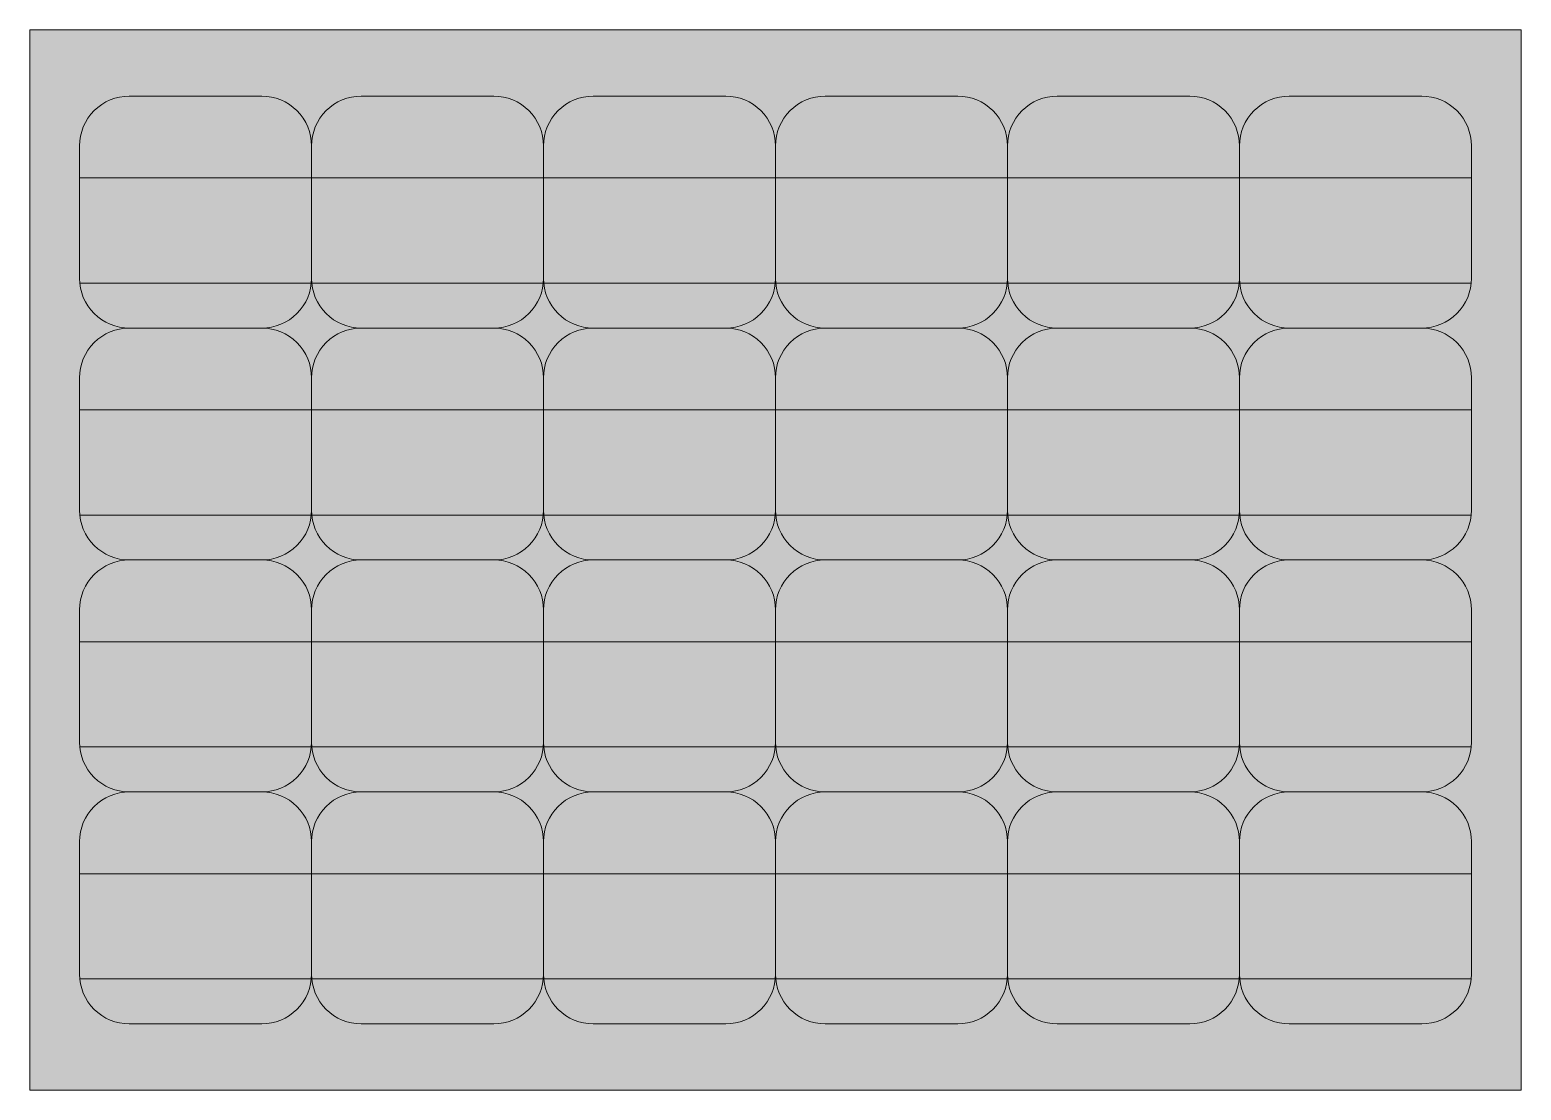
# Model space of a CAD drawing. Header units: millimetres. Extents: x 1854.415 to 1855.315, y 896.054 to 896.694.
import ezdxf

# ---------------------------------------------------------------- set-up
doc = ezdxf.new("R2010")
doc.units = ezdxf.units.MM
doc.layers.get('0').update_dxf_attribs({"lineweight": 9})
doc.layers.add('tratteggi', color=7, linetype='Continuous', lineweight=9)

# ---------------------------------------------------------------- blocks, each defined once
blk = doc.blocks.new('*U98')
at = {"layer": 'tratteggi'}
h = blk.add_hatch(color=9, dxfattribs=at)
h.dxf.hatch_style = 1
h.paths.add_polyline_path([(0, 0), (-0.64, 0), (-0.64, -0.9), (0, -0.9)])
h = blk.add_hatch(dxfattribs=at)
h.set_pattern_fill('ANSI31', color=253, scale=0.02, angle=45)
h.set_pattern_definition([(90, (-1800.02574, -1164.47457), (-0.0635, 7e-18), [])])
h.paths.add_polyline_path([(-0.46, -0.06, 0.414214), (-0.49, -0.03), (-0.57, -0.03, 0.414214), (-0.6, -0.06), (-0.6, -0.14, 0.414214), (-0.57, -0.17), (-0.49, -0.17, 0.414214), (-0.46, -0.14)])
h = blk.add_hatch(dxfattribs=at)
h.set_pattern_fill('ANSI31', color=253, scale=0.02, angle=45)
h.set_pattern_definition([(90, (-1799.88574, -1164.47457), (-0.0635, 7e-18), [])])
h.paths.add_polyline_path([(-0.32, -0.06, 0.414214), (-0.35, -0.03), (-0.43, -0.03, 0.414214), (-0.46, -0.06), (-0.46, -0.14, 0.414214), (-0.43, -0.17), (-0.35, -0.17, 0.414214), (-0.32, -0.14)])
h = blk.add_hatch(dxfattribs=at)
h.set_pattern_fill('ANSI31', color=253, scale=0.02, angle=45)
h.set_pattern_definition([(90, (-1799.74574, -1164.47457), (-0.0635, 7e-18), [])])
h.paths.add_polyline_path([(-0.18, -0.06, 0.414214), (-0.21, -0.03), (-0.29, -0.03, 0.414214), (-0.32, -0.06), (-0.32, -0.14, 0.414214), (-0.29, -0.17), (-0.21, -0.17, 0.414214), (-0.18, -0.14)])
h = blk.add_hatch(dxfattribs=at)
h.set_pattern_fill('ANSI31', color=253, scale=0.02, angle=45)
h.set_pattern_definition([(90, (-1799.60574, -1164.47457), (-0.0635, 7e-18), [])])
h.paths.add_polyline_path([(-0.04, -0.06, 0.414214), (-0.07, -0.03), (-0.15, -0.03, 0.414214), (-0.18, -0.06), (-0.18, -0.14, 0.414214), (-0.15, -0.17), (-0.07, -0.17, 0.414214), (-0.04, -0.14)])
h = blk.add_hatch(dxfattribs=at)
h.set_pattern_fill('ANSI31', color=253, scale=0.02, angle=45)
h.set_pattern_definition([(90, (-1800.02574, -1164.61457), (-0.0635, 7e-18), [])])
h.paths.add_polyline_path([(-0.46, -0.2, 0.414214), (-0.49, -0.17), (-0.57, -0.17, 0.414214), (-0.6, -0.2), (-0.6, -0.28, 0.414214), (-0.57, -0.31), (-0.49, -0.31, 0.414214), (-0.46, -0.28)])
h = blk.add_hatch(dxfattribs=at)
h.set_pattern_fill('ANSI31', color=253, scale=0.02, angle=45)
h.set_pattern_definition([(90, (-1799.88574, -1164.61457), (-0.0635, 7e-18), [])])
h.paths.add_polyline_path([(-0.32, -0.2, 0.414214), (-0.35, -0.17), (-0.43, -0.17, 0.414214), (-0.46, -0.2), (-0.46, -0.28, 0.414214), (-0.43, -0.31), (-0.35, -0.31, 0.414214), (-0.32, -0.28)])
h = blk.add_hatch(dxfattribs=at)
h.set_pattern_fill('ANSI31', color=253, scale=0.02, angle=45)
h.set_pattern_definition([(90, (-1799.74574, -1164.61457), (-0.0635, 7e-18), [])])
h.paths.add_polyline_path([(-0.18, -0.2, 0.414214), (-0.21, -0.17), (-0.29, -0.17, 0.414214), (-0.32, -0.2), (-0.32, -0.28, 0.414214), (-0.29, -0.31), (-0.21, -0.31, 0.414214), (-0.18, -0.28)])
h = blk.add_hatch(dxfattribs=at)
h.set_pattern_fill('ANSI31', color=253, scale=0.02, angle=45)
h.set_pattern_definition([(90, (-1799.60574, -1164.61457), (-0.0635, 7e-18), [])])
h.paths.add_polyline_path([(-0.04, -0.2, 0.414214), (-0.07, -0.17), (-0.15, -0.17, 0.414214), (-0.18, -0.2), (-0.18, -0.28, 0.414214), (-0.15, -0.31), (-0.07, -0.31, 0.414214), (-0.04, -0.28)])
h = blk.add_hatch(dxfattribs=at)
h.set_pattern_fill('ANSI31', color=253, scale=0.02, angle=45)
h.set_pattern_definition([(90, (-1800.02574, -1164.75457), (-0.0635, 7e-18), [])])
h.paths.add_polyline_path([(-0.46, -0.34, 0.414214), (-0.49, -0.31), (-0.57, -0.31, 0.414214), (-0.6, -0.34), (-0.6, -0.42, 0.414214), (-0.57, -0.45), (-0.49, -0.45, 0.414214), (-0.46, -0.42)])
h = blk.add_hatch(dxfattribs=at)
h.set_pattern_fill('ANSI31', color=253, scale=0.02, angle=45)
h.set_pattern_definition([(90, (-1799.88574, -1164.75457), (-0.0635, 7e-18), [])])
h.paths.add_polyline_path([(-0.32, -0.34, 0.414214), (-0.35, -0.31), (-0.43, -0.31, 0.414214), (-0.46, -0.34), (-0.46, -0.42, 0.414214), (-0.43, -0.45), (-0.35, -0.45, 0.414214), (-0.32, -0.42)])
h = blk.add_hatch(dxfattribs=at)
h.set_pattern_fill('ANSI31', color=253, scale=0.02, angle=45)
h.set_pattern_definition([(90, (-1799.74574, -1164.75457), (-0.0635, 7e-18), [])])
h.paths.add_polyline_path([(-0.18, -0.34, 0.414214), (-0.21, -0.31), (-0.29, -0.31, 0.414214), (-0.32, -0.34), (-0.32, -0.42, 0.414214), (-0.29, -0.45), (-0.21, -0.45, 0.414214), (-0.18, -0.42)])
h = blk.add_hatch(dxfattribs=at)
h.set_pattern_fill('ANSI31', color=253, scale=0.02, angle=45)
h.set_pattern_definition([(90, (-1799.60574, -1164.75457), (-0.0635, 7e-18), [])])
h.paths.add_polyline_path([(-0.04, -0.34, 0.414214), (-0.07, -0.31), (-0.15, -0.31, 0.414214), (-0.18, -0.34), (-0.18, -0.42, 0.414214), (-0.15, -0.45), (-0.07, -0.45, 0.414214), (-0.04, -0.42)])
h = blk.add_hatch(dxfattribs=at)
h.set_pattern_fill('ANSI31', color=253, scale=0.02, angle=45)
h.set_pattern_definition([(90, (-1800.02574, -1164.89457), (-0.0635, 7e-18), [])])
h.paths.add_polyline_path([(-0.46, -0.48, 0.414214), (-0.49, -0.45), (-0.57, -0.45, 0.414214), (-0.6, -0.48), (-0.6, -0.56, 0.414214), (-0.57, -0.59), (-0.49, -0.59, 0.414214), (-0.46, -0.56)])
h = blk.add_hatch(dxfattribs=at)
h.set_pattern_fill('ANSI31', color=253, scale=0.02, angle=45)
h.set_pattern_definition([(90, (-1799.88574, -1164.89457), (-0.0635, 7e-18), [])])
h.paths.add_polyline_path([(-0.32, -0.48, 0.414214), (-0.35, -0.45), (-0.43, -0.45, 0.414214), (-0.46, -0.48), (-0.46, -0.56, 0.414214), (-0.43, -0.59), (-0.35, -0.59, 0.414214), (-0.32, -0.56)])
h = blk.add_hatch(dxfattribs=at)
h.set_pattern_fill('ANSI31', color=253, scale=0.02, angle=45)
h.set_pattern_definition([(90, (-1799.74574, -1164.89457), (-0.0635, 7e-18), [])])
h.paths.add_polyline_path([(-0.18, -0.48, 0.414214), (-0.21, -0.45), (-0.29, -0.45, 0.414214), (-0.32, -0.48), (-0.32, -0.56, 0.414214), (-0.29, -0.59), (-0.21, -0.59, 0.414214), (-0.18, -0.56)])
h = blk.add_hatch(dxfattribs=at)
h.set_pattern_fill('ANSI31', color=253, scale=0.02, angle=45)
h.set_pattern_definition([(90, (-1799.60574, -1164.89457), (-0.0635, 7e-18), [])])
h.paths.add_polyline_path([(-0.04, -0.48, 0.414214), (-0.07, -0.45), (-0.15, -0.45, 0.414214), (-0.18, -0.48), (-0.18, -0.56, 0.414214), (-0.15, -0.59), (-0.07, -0.59, 0.414214), (-0.04, -0.56)])
h = blk.add_hatch(dxfattribs=at)
h.set_pattern_fill('ANSI31', color=253, scale=0.02, angle=45)
h.set_pattern_definition([(90, (-1800.02574, -1165.03457), (-0.0635, 7e-18), [])])
h.paths.add_polyline_path([(-0.46, -0.62, 0.414214), (-0.49, -0.59), (-0.57, -0.59, 0.414214), (-0.6, -0.62), (-0.6, -0.7, 0.414214), (-0.57, -0.73), (-0.49, -0.73, 0.414214), (-0.46, -0.7)])
h = blk.add_hatch(dxfattribs=at)
h.set_pattern_fill('ANSI31', color=253, scale=0.02, angle=45)
h.set_pattern_definition([(90, (-1799.88574, -1165.03457), (-0.0635, 7e-18), [])])
h.paths.add_polyline_path([(-0.32, -0.62, 0.414214), (-0.35, -0.59), (-0.43, -0.59, 0.414214), (-0.46, -0.62), (-0.46, -0.7, 0.414214), (-0.43, -0.73), (-0.35, -0.73, 0.414214), (-0.32, -0.7)])
h = blk.add_hatch(dxfattribs=at)
h.set_pattern_fill('ANSI31', color=253, scale=0.02, angle=45)
h.set_pattern_definition([(90, (-1799.74574, -1165.03457), (-0.0635, 7e-18), [])])
h.paths.add_polyline_path([(-0.18, -0.62, 0.414214), (-0.21, -0.59), (-0.29, -0.59, 0.414214), (-0.32, -0.62), (-0.32, -0.7, 0.414214), (-0.29, -0.73), (-0.21, -0.73, 0.414214), (-0.18, -0.7)])
h = blk.add_hatch(dxfattribs=at)
h.set_pattern_fill('ANSI31', color=253, scale=0.02, angle=45)
h.set_pattern_definition([(90, (-1799.60574, -1165.03457), (-0.0635, 7e-18), [])])
h.paths.add_polyline_path([(-0.04, -0.62, 0.414214), (-0.07, -0.59), (-0.15, -0.59, 0.414214), (-0.18, -0.62), (-0.18, -0.7, 0.414214), (-0.15, -0.73), (-0.07, -0.73, 0.414214), (-0.04, -0.7)])
h = blk.add_hatch(dxfattribs=at)
h.set_pattern_fill('ANSI31', color=253, scale=0.02, angle=45)
h.set_pattern_definition([(90, (-1800.02574, -1165.17457), (-0.0635, 7e-18), [])])
h.paths.add_polyline_path([(-0.46, -0.76, 0.414214), (-0.49, -0.73), (-0.57, -0.73, 0.414214), (-0.6, -0.76), (-0.6, -0.84, 0.414214), (-0.57, -0.87), (-0.49, -0.87, 0.414214), (-0.46, -0.84)])
h = blk.add_hatch(dxfattribs=at)
h.set_pattern_fill('ANSI31', color=253, scale=0.02, angle=45)
h.set_pattern_definition([(90, (-1799.88574, -1165.17457), (-0.0635, 7e-18), [])])
h.paths.add_polyline_path([(-0.32, -0.76, 0.414214), (-0.35, -0.73), (-0.43, -0.73, 0.414214), (-0.46, -0.76), (-0.46, -0.84, 0.414214), (-0.43, -0.87), (-0.35, -0.87, 0.414214), (-0.32, -0.84)])
h = blk.add_hatch(dxfattribs=at)
h.set_pattern_fill('ANSI31', color=253, scale=0.02, angle=45)
h.set_pattern_definition([(90, (-1799.74574, -1165.17457), (-0.0635, 7e-18), [])])
h.paths.add_polyline_path([(-0.18, -0.76, 0.414214), (-0.21, -0.73), (-0.29, -0.73, 0.414214), (-0.32, -0.76), (-0.32, -0.84, 0.414214), (-0.29, -0.87), (-0.21, -0.87, 0.414214), (-0.18, -0.84)])
h = blk.add_hatch(dxfattribs=at)
h.set_pattern_fill('ANSI31', color=253, scale=0.02, angle=45)
h.set_pattern_definition([(90, (-1799.60574, -1165.17457), (-0.0635, 7e-18), [])])
h.paths.add_polyline_path([(-0.04, -0.76, 0.414214), (-0.07, -0.73), (-0.15, -0.73, 0.414214), (-0.18, -0.76), (-0.18, -0.84, 0.414214), (-0.15, -0.87), (-0.07, -0.87, 0.414214), (-0.04, -0.84)])
blk.add_lwpolyline([(-0.64, 0), (-0.64, -0.9), (0, -0.9), (0, 0)], close=True)
for points in [[(-0.49, -0.17, 0.414214), (-0.46, -0.14), (-0.46, -0.06, 0.414214), (-0.49, -0.03), (-0.57, -0.03, 0.414214), (-0.6, -0.06), (-0.6, -0.14, 0.414214), (-0.57, -0.17)], [(-0.35, -0.17, 0.414214), (-0.32, -0.14), (-0.32, -0.06, 0.414214), (-0.35, -0.03), (-0.43, -0.03, 0.414214), (-0.46, -0.06), (-0.46, -0.14, 0.414214), (-0.43, -0.17)], [(-0.21, -0.17, 0.414214), (-0.18, -0.14), (-0.18, -0.06, 0.414214), (-0.21, -0.03), (-0.29, -0.03, 0.414214), (-0.32, -0.06), (-0.32, -0.14, 0.414214), (-0.29, -0.17)], [(-0.07, -0.17, 0.414214), (-0.04, -0.14), (-0.04, -0.06, 0.414214), (-0.07, -0.03), (-0.15, -0.03, 0.414214), (-0.18, -0.06), (-0.18, -0.14, 0.414214), (-0.15, -0.17)], [(-0.49, -0.31, 0.414214), (-0.46, -0.28), (-0.46, -0.2, 0.414214), (-0.49, -0.17), (-0.57, -0.17, 0.414214), (-0.6, -0.2), (-0.6, -0.28, 0.414214), (-0.57, -0.31)], [(-0.35, -0.31, 0.414214), (-0.32, -0.28), (-0.32, -0.2, 0.414214), (-0.35, -0.17), (-0.43, -0.17, 0.414214), (-0.46, -0.2), (-0.46, -0.28, 0.414214), (-0.43, -0.31)], [(-0.21, -0.31, 0.414214), (-0.18, -0.28), (-0.18, -0.2, 0.414214), (-0.21, -0.17), (-0.29, -0.17, 0.414214), (-0.32, -0.2), (-0.32, -0.28, 0.414214), (-0.29, -0.31)], [(-0.07, -0.31, 0.414214), (-0.04, -0.28), (-0.04, -0.2, 0.414214), (-0.07, -0.17), (-0.15, -0.17, 0.414214), (-0.18, -0.2), (-0.18, -0.28, 0.414214), (-0.15, -0.31)], [(-0.49, -0.45, 0.414214), (-0.46, -0.42), (-0.46, -0.34, 0.414214), (-0.49, -0.31), (-0.57, -0.31, 0.414214), (-0.6, -0.34), (-0.6, -0.42, 0.414214), (-0.57, -0.45)], [(-0.35, -0.45, 0.414214), (-0.32, -0.42), (-0.32, -0.34, 0.414214), (-0.35, -0.31), (-0.43, -0.31, 0.414214), (-0.46, -0.34), (-0.46, -0.42, 0.414214), (-0.43, -0.45)], [(-0.21, -0.45, 0.414214), (-0.18, -0.42), (-0.18, -0.34, 0.414214), (-0.21, -0.31), (-0.29, -0.31, 0.414214), (-0.32, -0.34), (-0.32, -0.42, 0.414214), (-0.29, -0.45)], [(-0.07, -0.45, 0.414214), (-0.04, -0.42), (-0.04, -0.34, 0.414214), (-0.07, -0.31), (-0.15, -0.31, 0.414214), (-0.18, -0.34), (-0.18, -0.42, 0.414214), (-0.15, -0.45)], [(-0.49, -0.59, 0.414214), (-0.46, -0.56), (-0.46, -0.48, 0.414214), (-0.49, -0.45), (-0.57, -0.45, 0.414214), (-0.6, -0.48), (-0.6, -0.56, 0.414214), (-0.57, -0.59)], [(-0.35, -0.59, 0.414214), (-0.32, -0.56), (-0.32, -0.48, 0.414214), (-0.35, -0.45), (-0.43, -0.45, 0.414214), (-0.46, -0.48), (-0.46, -0.56, 0.414214), (-0.43, -0.59)], [(-0.21, -0.59, 0.414214), (-0.18, -0.56), (-0.18, -0.48, 0.414214), (-0.21, -0.45), (-0.29, -0.45, 0.414214), (-0.32, -0.48), (-0.32, -0.56, 0.414214), (-0.29, -0.59)], [(-0.07, -0.59, 0.414214), (-0.04, -0.56), (-0.04, -0.48, 0.414214), (-0.07, -0.45), (-0.15, -0.45, 0.414214), (-0.18, -0.48), (-0.18, -0.56, 0.414214), (-0.15, -0.59)], [(-0.49, -0.73, 0.414214), (-0.46, -0.7), (-0.46, -0.62, 0.414214), (-0.49, -0.59), (-0.57, -0.59, 0.414214), (-0.6, -0.62), (-0.6, -0.7, 0.414214), (-0.57, -0.73)], [(-0.35, -0.73, 0.414214), (-0.32, -0.7), (-0.32, -0.62, 0.414214), (-0.35, -0.59), (-0.43, -0.59, 0.414214), (-0.46, -0.62), (-0.46, -0.7, 0.414214), (-0.43, -0.73)], [(-0.21, -0.73, 0.414214), (-0.18, -0.7), (-0.18, -0.62, 0.414214), (-0.21, -0.59), (-0.29, -0.59, 0.414214), (-0.32, -0.62), (-0.32, -0.7, 0.414214), (-0.29, -0.73)], [(-0.07, -0.73, 0.414214), (-0.04, -0.7), (-0.04, -0.62, 0.414214), (-0.07, -0.59), (-0.15, -0.59, 0.414214), (-0.18, -0.62), (-0.18, -0.7, 0.414214), (-0.15, -0.73)], [(-0.49, -0.87, 0.414214), (-0.46, -0.84), (-0.46, -0.76, 0.414214), (-0.49, -0.73), (-0.57, -0.73, 0.414214), (-0.6, -0.76), (-0.6, -0.84, 0.414214), (-0.57, -0.87)], [(-0.35, -0.87, 0.414214), (-0.32, -0.84), (-0.32, -0.76, 0.414214), (-0.35, -0.73), (-0.43, -0.73, 0.414214), (-0.46, -0.76), (-0.46, -0.84, 0.414214), (-0.43, -0.87)], [(-0.21, -0.87, 0.414214), (-0.18, -0.84), (-0.18, -0.76, 0.414214), (-0.21, -0.73), (-0.29, -0.73, 0.414214), (-0.32, -0.76), (-0.32, -0.84, 0.414214), (-0.29, -0.87)], [(-0.07, -0.87, 0.414214), (-0.04, -0.84), (-0.04, -0.76, 0.414214), (-0.07, -0.73), (-0.15, -0.73, 0.414214), (-0.18, -0.76), (-0.18, -0.84, 0.414214), (-0.15, -0.87)]]:
    blk.add_lwpolyline(points, format="xyb", close=True)

msp = doc.modelspace()

# ---------------------------------------------------------------- block references
at = {"rotation": 90}
msp.add_blockref('*U98', (1854.41483, 896.69367), dxfattribs=at)

doc.saveas('drawing.dxf')
